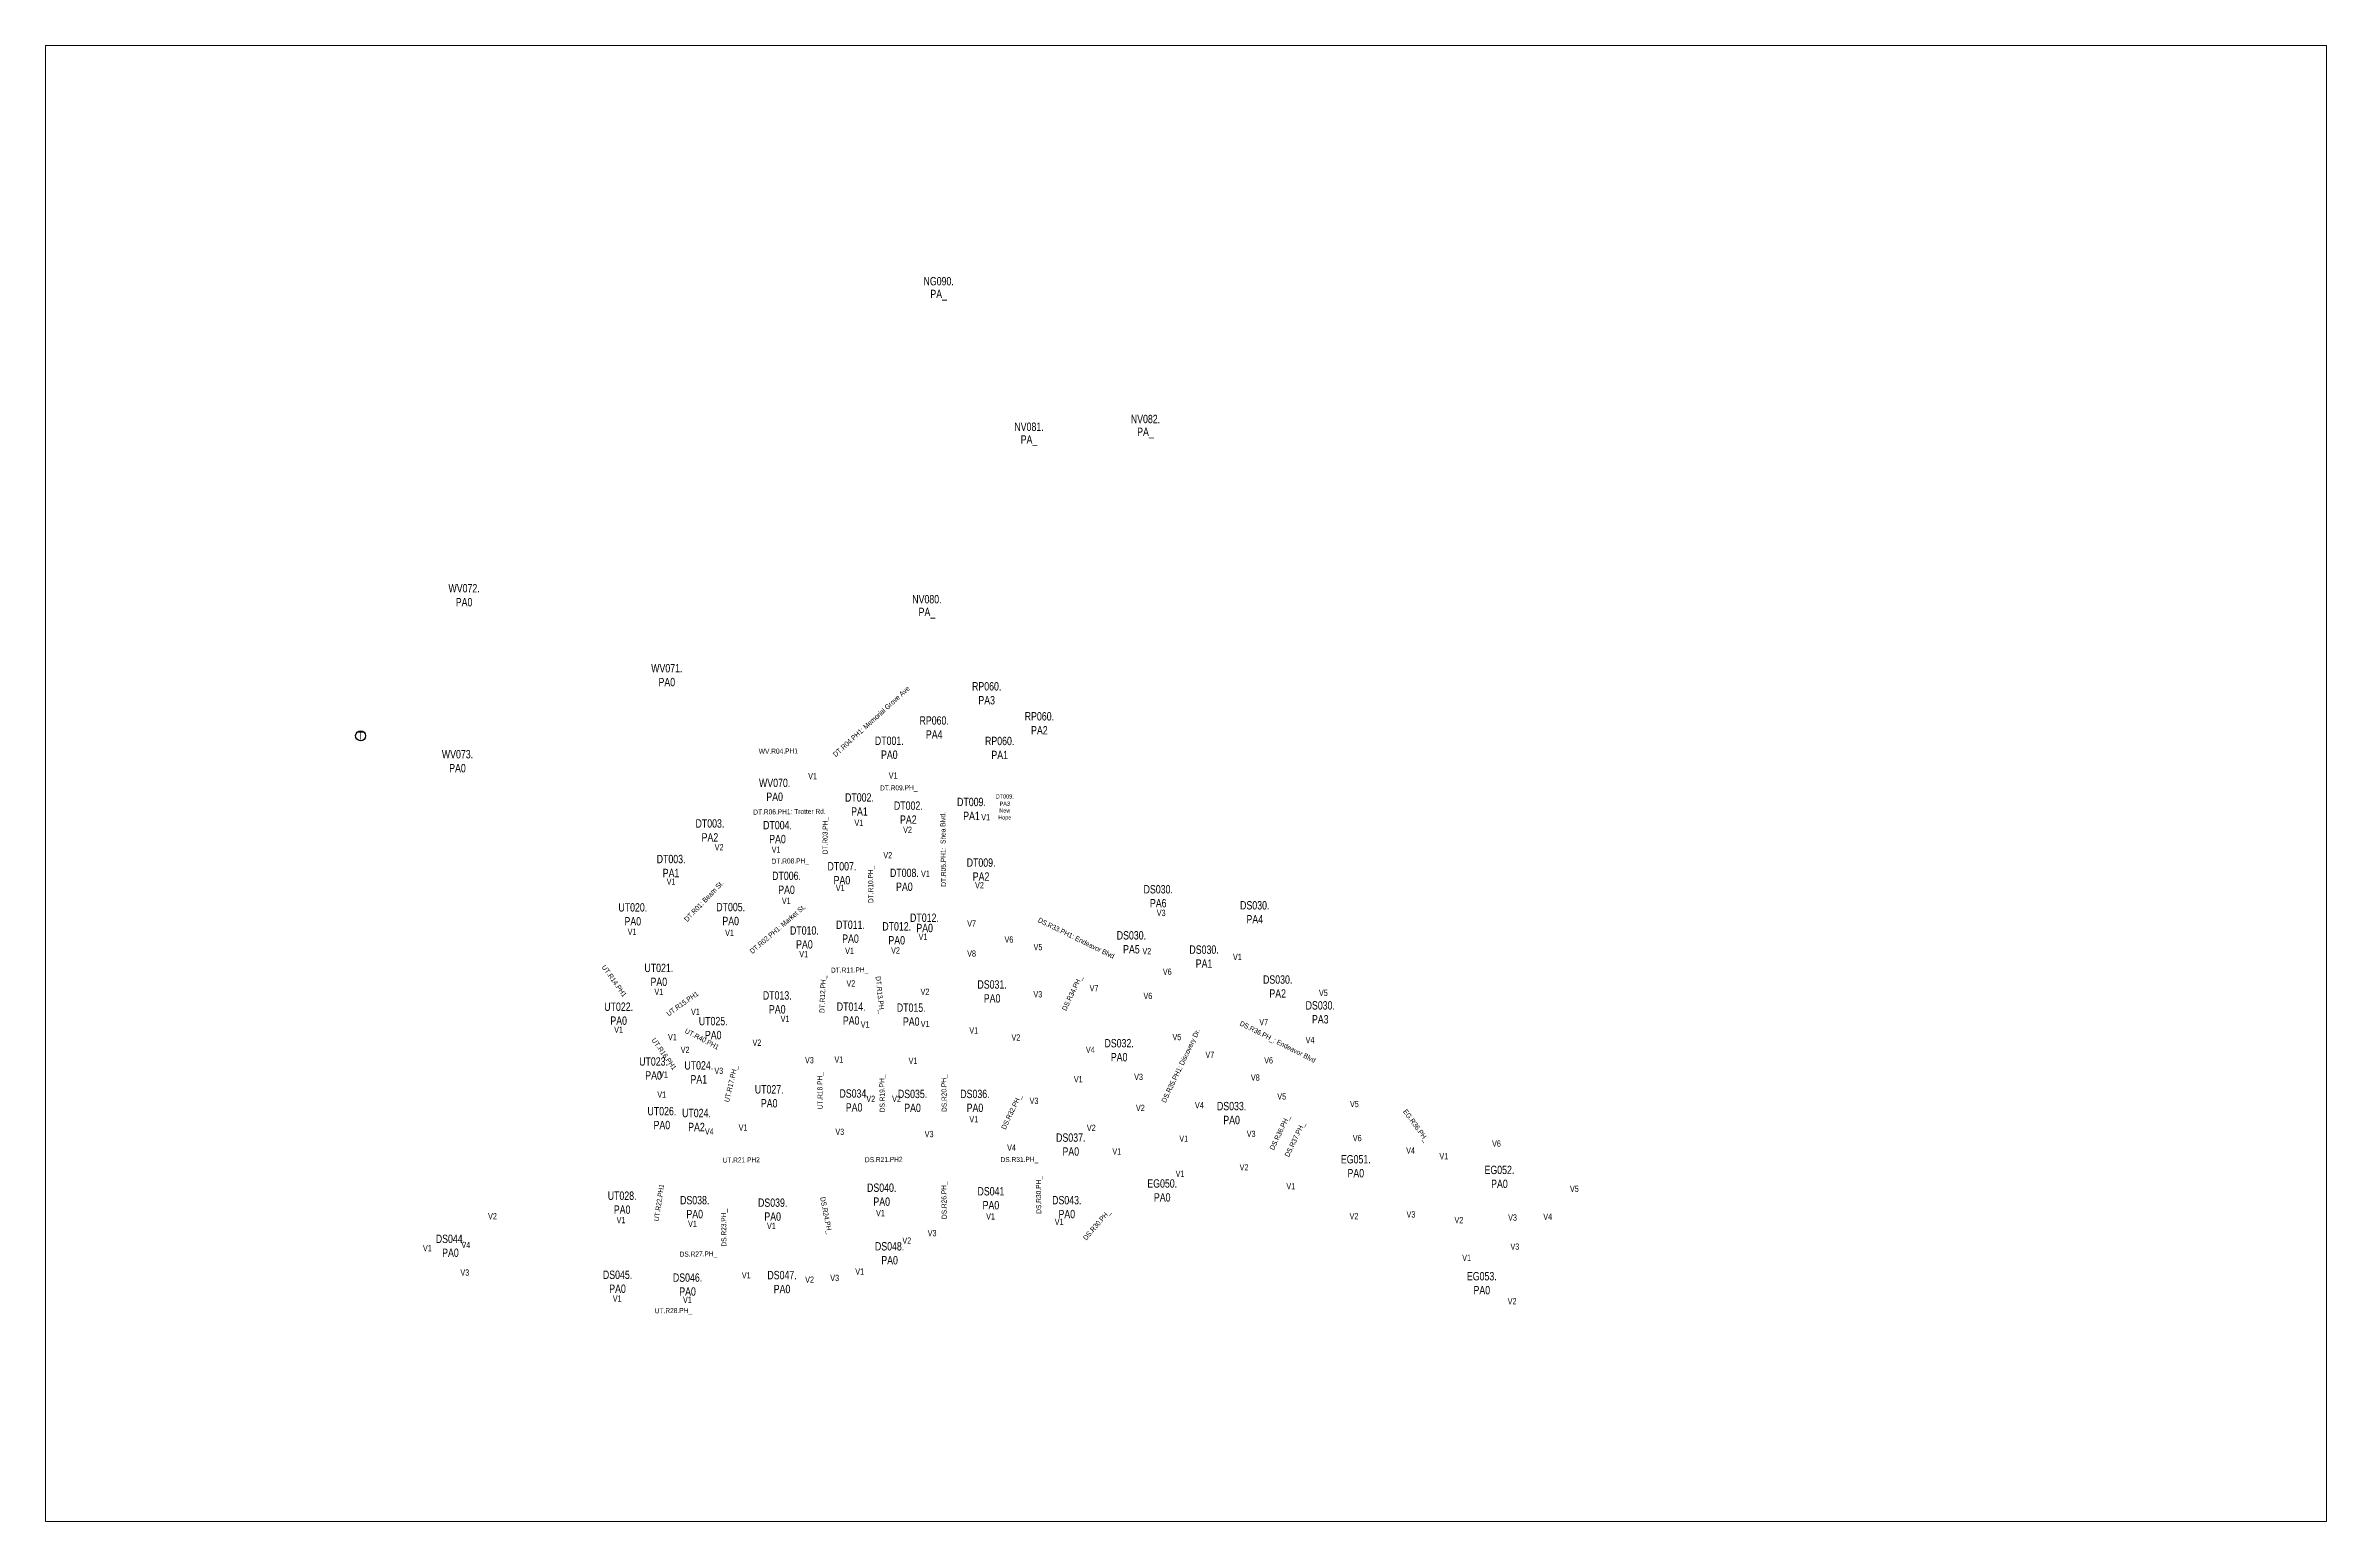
# Paper-space layout 'EPS-Parcel-Labels_2234' of a CAD drawing. Extents: x 0 to 34, y 0 to 22.
# The model-space entities are those that its viewports show. They can reach past a viewport. Long polylines and large blocks are cut down to what shows.
import ezdxf

# ---------------------------------------------------------------- set-up
doc = ezdxf.new("R2010")
doc.units = 0
doc.header["$LTSCALE"] = 1200
doc.header["$MEASUREMENT"] = 0
doc.layers.add('a-note-bldgs', color=1, linetype='Continuous', true_color=0xff0000)
for name, color, linetype in [('a-note-blocks', 3, 'Continuous'), ('a-note-parcel', 3, 'Continuous'), ('a-note-streets', 4, 'Continuous')]:
    doc.layers.add(name, color=color, linetype=linetype)
doc.layers.add('a-vport', color=7, linetype='Continuous', plot=False)
doc.styles.add('SWISS_LIGHT', font='swissl.ttf', dxfattribs={"width": 0.75})

msp = doc.modelspace()

# ---------------------------------------------------------------- linework, layer by layer
at = {"layer": 'a-note-blocks'}
msp.add_circle((18209, 99377), 360, dxfattribs=at)
msp.add_circle((18209, 99377), 360, dxfattribs=at)

# ---------------------------------------------------------------- texts
at = {"layer": 'a-note-bldgs', "char_height": 450, "attachment_point": 5, "rotation": 23.94014, "style": 'SWISS_LIGHT'}
for s, insert in [('V1', (54194, 112232)), ('V1', (61454, 112194)), ('V3', (75712, 111027)), ('V1', (48940, 109860)), ('V2', (56710, 109106)), ('V1', (81970, 110365)), ('V5', (88640, 110511)), ('V1', (53324, 108139)), ('V2', (63024, 107565)), ('V2', (75884, 108116)), ('V2', (56153, 106869)), ('V1', (59157, 106748)), ('V6', (77818, 107363)), ('V7', (85587, 106874)), ('V4', (89138, 107040)), ('V7', (63621, 104834)), ('V6', (66527, 104868)), ('V5', (68649, 105221)), ('V7', (73510, 104160)), ('V6', (77253, 105216)), ('V6', (87018, 104508)), ('V5', (93897, 104144)), ('V6', (104337, 105681)), ('V5', (110745, 104985)), ('V1', (48690, 103988)), ('V1', (53995, 103348)), ('V1', (60829, 102551)), ('V8', (64494, 102865)), ('V5', (80344, 103367)), ('V7', (83011, 103172)), ('V8', (86647, 102997)), ('V5', (88922, 102529)), ('V4', (98920, 102739)), ('V1', (101259, 103328)), ('V2', (44894, 102489)), ('V1', (50840, 100944)), ('V3', (70009, 102127)), ('V6', (95070, 102000)), ('V3', (107535, 101312)), ('V4', (109810, 102386)), ('V1', (56432, 99502)), ('V2', (59426, 100869)), ('V4', (75051, 100025)), ('V3', (78997, 99647)), ('V4', (83793, 99560)), ('V2', (104102, 99585)), ('V3', (108534, 99474)), ('V1', (42754, 98846)), ('V1', (53524, 97962)), ('V2', (62553, 99019)), ('V1', (66865, 97908)), ('V2', (69828, 98665)), ('V1', (75119, 97746)), ('V2', (80012, 97674)), ('V3', (88011, 99192)), ('V3', (100800, 98564)), ('V1', (48060, 97195)), ('V2', (57467, 97409)), ('V1', (63499, 96914)), ('V1', (83742, 96923)), ('V2', (88519, 96799)), ('V1', (92123, 96923)), ('V2', (97126, 96799)), ('V1', (105700, 97349)), ('V1', (41657, 94439)), ('V1', (59588, 95141)), ('V3', (72854, 95045)), ('V2', (77381, 94945)), ('V1', (84518, 94525)), ('V2', (109938, 95824)), ('V1', (54188, 93184)), ('V1', (63775, 94156)), ('V1', (79732, 94146)), ('V1', (45148, 91287)), ('V3', (56980, 91191)), ('V1', (58893, 92079)), ('V2', (63802, 91185)), ('V1', (69447, 92097)), ('V4', (72740, 91339)), ('V1', (48122, 91041)), ('V2', (53041, 90807)), ('V2', (62117, 90437)), ('V3', (66957, 89830)), ('V1', (47351, 88723)), ('V2', (48552, 88256)), ('V3', (51365, 87862)), ('V1', (78010, 87861)), ('V1', (43615, 87642)), ('V3', (61049, 87385)), ('V1', (73364, 86234)), ('V1', (47856, 86019, 2059)), ('V1', (48322, 84653, -2059)), ('V1', (54602, 84852)), ('V4', (52505, 83619)), ('V1', (66068, 83252)), ('V3', (70030, 83434)), ('V2', (68590, 82213)), ('V1', (59307, 79240, -2059)), ('V1', (66408, 78823)), ('V1', (54087, 77088, -2059)), ('V2', (63365, 76838)), ('V3', (64959, 77675)), ('V1', (49303, 75264)), ('V1', (59099, 75285)), ('V2', (40786, 71781)), ('V1', (55959, 71974)), ('V1', (51332, 70019)), ('V4', (39876, 69122)), ('V1', (37453, 67801)), ('V3', (40612, 67293))]:
    msp.add_mtext(s, dxfattribs=dict(at, insert=insert))
at = {"layer": 'a-note-blocks', "attachment_point": 5, "rotation": 23.94014, "style": 'SWISS_LIGHT'}
for s, insert, char_height in [('NG090.', (42817, 145883), 600), ('NV082.', (60344, 142875), 600), ('NV081.', (52953, 138986), 600), ('NV080.', (51282, 124744), 600), ('RP060.', (57721, 120782), 600), ('RP060.', (62039, 120351, 2064), 600), ('RP060.', (55279, 117023), 600), ('RP060.', (60158, 117585), 600), ('DT001.', (52933, 114394), 600), ('DT009.\\P\\PNew\\PHope', (62424, 113383), 300), ('DS030.', (81611, 114245), 600), ('WV072.', (20695, 112023), 600), ('WV071.', (36275, 112680), 600), ('DT009.', (60085, 112779), 600), ('DS030.', (74834, 112491), 600), ('DT002.', (56062, 110704), 600), ('DT002.', (52628, 109819), 600), ('DT009.', (62473, 109091), 600), ('DS030.', (79583, 109875), 600), ('DS030.', (85266, 110054), 600), ('DS030.', (88802, 109601), 600), ('WV070.', (46657, 108312), 600), ('DS030.', (74416, 108698), 600), ('DT004.', (48072, 105631), 600), ('DT008.', (57755, 106194), 600), ('DT007.', (53479, 104809), 600), ('EG052.', (105296, 104044), 600), ('DT003.', (43603, 103778), 600), ('DT006.', (50135, 102577), 600), ('DT012.', (58806, 102471), 600), ('DT012.', (60372, 103841), 600), ('WV073.', (25084, 100976), 600), ('DT011.', (55737, 101236), 600), ('DS031.', (66732, 101440), 600), ('DS032.', (76746, 101287), 600), ('T', (18209, 99377), 562), ('DT003.', (42096, 100323), 600), ('DT010.', (52889, 99521), 600), ('DS033.', (85928, 100440), 600), ('EG051.', (95592, 100570), 600), ('DT005.', (47389, 98911), 600), ('DT015.', (62115, 97577), 600), ('UT020.', (40995, 96050), 600), ('DT014.', (58159, 95898), 600), ('EG053.', (107229, 96579), 600), ('DT013.', (53000, 94485), 600), ('UT021.', (44455, 92847), 600), ('DS036.', (68788, 93785), 600), ('DS037.', (76323, 93710), 600), ('EG050.', (83637, 93365), 600), ('UT025.', (49557, 90946), 600), ('DS035.', (64707, 91973), 600), ('DS034.', (60873, 90304), 600), ('DS043.', (77879, 89502), 600), ('UT022.', (42956, 89142), 600), ('UT024.', (49899, 87633, -2059), 600), ('UT027.', (55199, 88110), 600), ('DS041', (72660, 87882), 600), ('UT023.', (46829, 86576), 600), ('UT024.', (51131, 84450, -2059), 600), ('DS040.', (65413, 84943), 600), ('UT026.', (48814, 83567), 600), ('DS048.', (67632, 81341), 600), ('DS039.\\P ', (58920, 80344), 600), ('DS038.', (53548, 78699), 600), ('UT028.', (48670, 76884), 600), ('DS047.', (61433, 76333), 600), ('DS046.', (55327, 73427), 600), ('DS045.', (50667, 71578), 600), ('DS044.', (38695, 69078), 600)]:
    msp.add_mtext(s, dxfattribs=dict(at, insert=insert, char_height=char_height))
at = {"layer": 'a-note-parcel', "attachment_point": 5, "rotation": 23.94014, "style": 'SWISS_LIGHT'}
for s, insert, char_height in [('PA_', (43221, 144973), 600), ('PA_', (60748, 141964), 600), ('PA_', (53357, 138076), 600), ('PA_', (51687, 123834), 600), ('PA3', (58125, 119871), 600), ('PA2', (62443, 119441, 2064), 600), ('PA4', (55683, 116113), 600), ('PA1', (60562, 116675), 600), ('PA0', (53337, 113483), 600), ('PA3', (62314, 113630), 300), ('PA4', (82015, 113334), 600), ('PA0', (21100, 111113), 600), ('PA0', (36679, 111770), 600), ('PA1', (60489, 111869), 600), ('PA6', (75238, 111581), 600), ('PA1', (53032, 108908), 600), ('PA2', (56466, 109793), 600), ('PA1', (79987, 108965), 600), ('PA2', (85670, 109144), 600), ('PA0', (47061, 107402), 600), ('PA2', (62877, 108180), 600), ('PA5', (74821, 107788), 600), ('PA3', (89206, 108691), 600), ('PA0', (48476, 104720), 600), ('PA0', (58159, 105284), 600), ('PA2', (44007, 102868), 600), ('PA0', (53883, 103899), 600), ('PA0', (60682, 103174), 600), ('PA0 ', (105700, 103134), 600), ('PA0', (50539, 101666), 600), ('PA0', (59211, 101560), 600), ('PA0', (25488, 100066), 600), ('PA1', (42500, 99412), 600), ('PA0', (56141, 100325), 600), ('PA0', (67136, 100529), 600), ('PA0', (77150, 100376), 600), ('PA0', (86332, 99529), 600), ('PA0 ', (95996, 99660), 600), ('PA0', (47793, 98001), 600), ('PA0', (53294, 98611), 600), ('PA0', (62519, 96667), 600), ('PA0', (41399, 95139), 600), ('PA0', (58563, 94988), 600), ('PA0 ', (107633, 95669), 600), ('PA0', (53404, 93575), 600), ('PA0', (69192, 92875), 600), ('PA0', (76728, 92800), 600), ('PA0', (44859, 91937), 600), ('PA0', (65111, 91063), 600), ('PA0 ', (84041, 92455), 600), ('PA0', (49961, 90035), 600), ('PA0', (61277, 89393), 600), ('PA0', (43360, 88232), 600), ('PA0 ', (78284, 88592), 600), ('PA1', (50303, 86723, -2059), 600), ('PA0', (55603, 87199), 600), ('PA0', (73064, 86971), 600), ('PA0', (47233, 85666), 600), ('PA2', (51535, 83539, -2059), 600), ('PA0 ', (65817, 84033), 600), ('PA0', (49218, 82657), 600), ('PA0\\P ', (59324, 79433), 600), ('PA0', (68036, 80431), 600), ('PA0 ', (53952, 77789), 600), ('PA0', (49074, 75974), 600), ('PA0', (61837, 75422), 600), ('PA0', (55731, 72517), 600), ('PA0 ', (51071, 70667), 600), ('PA0 ', (39099, 68168), 600)]:
    msp.add_mtext(s, dxfattribs=dict(at, insert=insert, char_height=char_height))
at = {"layer": 'a-note-streets', "char_height": 360, "attachment_point": 5, "style": 'SWISS_LIGHT'}
for s, insert, rotation in [('DT.R04.PH1: Memorial Grove Ave', (51196, 115141), 66.32314), ('WV.R04.PH1', (45978, 110499), 24.59669), ('DT.R09.PH_', (54936, 111549), 24.59669), ('DT.R05.PH1:  Shea Blvd.', (59614, 108857), 114.59669), ('DT.R06.PH1: Trotter Rd.', (48463, 106859), 24.59669), ('DT.R03.PH_', (51533, 106350), 113.94014), ('DS.R33.PH1: Endeavor Blvd', (70883, 106917), 357.84129), ('DS.R36.PH_: Endeavor Blvd', (87077, 105937), 357.0836), ('DT.R10.PH_', (55930, 104486), 114.59669), ('EG.R36.PH_', (98514, 104482), 329.80491), ('DT.R08.PH_', (49968, 103615), 24.59669), ('DS.R34.PH_', (72259, 103193), 88.47768), ('DS.R35.PH1: Discovery Dr.', (81480, 101613), 88.47768), ('DS.R36.PH_', (89886, 100108), 88.47768), ('DT.R01: Beam St.', (45459, 98522), 70.32184), ('DT.R02.PH1: Market St.', (51095, 98838), 64.76713), ('DS.R37.PH_', (91075, 100093), 88.47768), ('DT.R11.PH_', (57017, 98208), 24.59669), ('DT.R13.PH_', (59656, 97492), 300.18677), ('DT.R12.PH_', (55978, 95895), 111.71469), ('DS.R32.PH_', (71738, 93663), 88.47768), ('DS.R20.PH_', (66788, 92962), 114.59669), ('UT.R15.PH1', (47035, 91197), 59.41466), ('DS.R19.PH_', (62743, 91146), 114.59669), ('UT.R14.PH1', (41918, 90704), 329.41466), ('UT.R18.PH_', (58608, 89514), 114.59669), ('DS.R31.PH_', (73618, 90748), 24.59669), ('DS.R30.PH_', (75927, 89052), 114.59669), ('UT.R40.PH1', (49340, 89456), 356.35355), ('UT.R17.PH_', (52575, 87370), 100.73772), ('DS.R30.PH_', (80597, 88742), 73.26217), ('UT.R16.PH1', (47296, 87374), 329.41466), ('DS.R21.PH2', (64729, 86850), 24.59669), ('DS.R26.PH_', (69898, 85956), 114.59669), ('UT.R21.PH2', (55420, 82681), 24.59669), ('DS.R24.PH_', (62549, 81492), 305.1321), ('UT.R22.PH1', (51284, 77504), 105.46556), ('DS.R23.PH_', (56294, 77765), 114.59669), ('DS.R27.PH_', (55373, 75245), 24.59669), ('UT.R28.PH_', (55379, 70815), 24.59669)]:
    msp.add_mtext(s, dxfattribs=dict(at, insert=insert, rotation=rotation))

psp = doc.layouts.new('EPS-Parcel-Labels_2234')

# ---------------------------------------------------------------- viewports
at = {"layer": 'a-vport', "view_target_point": (116857.003, 363755.71), "view_twist_angle": 336.05986301}
vp = psp.add_viewport(center=(17, 11), size=(34, 22), view_center_point=(-138380.507, -205024.295), view_height=105600, dxfattribs=at)
vp.frozen_layers = ['a-vport']

doc.saveas('drawing.dxf')
